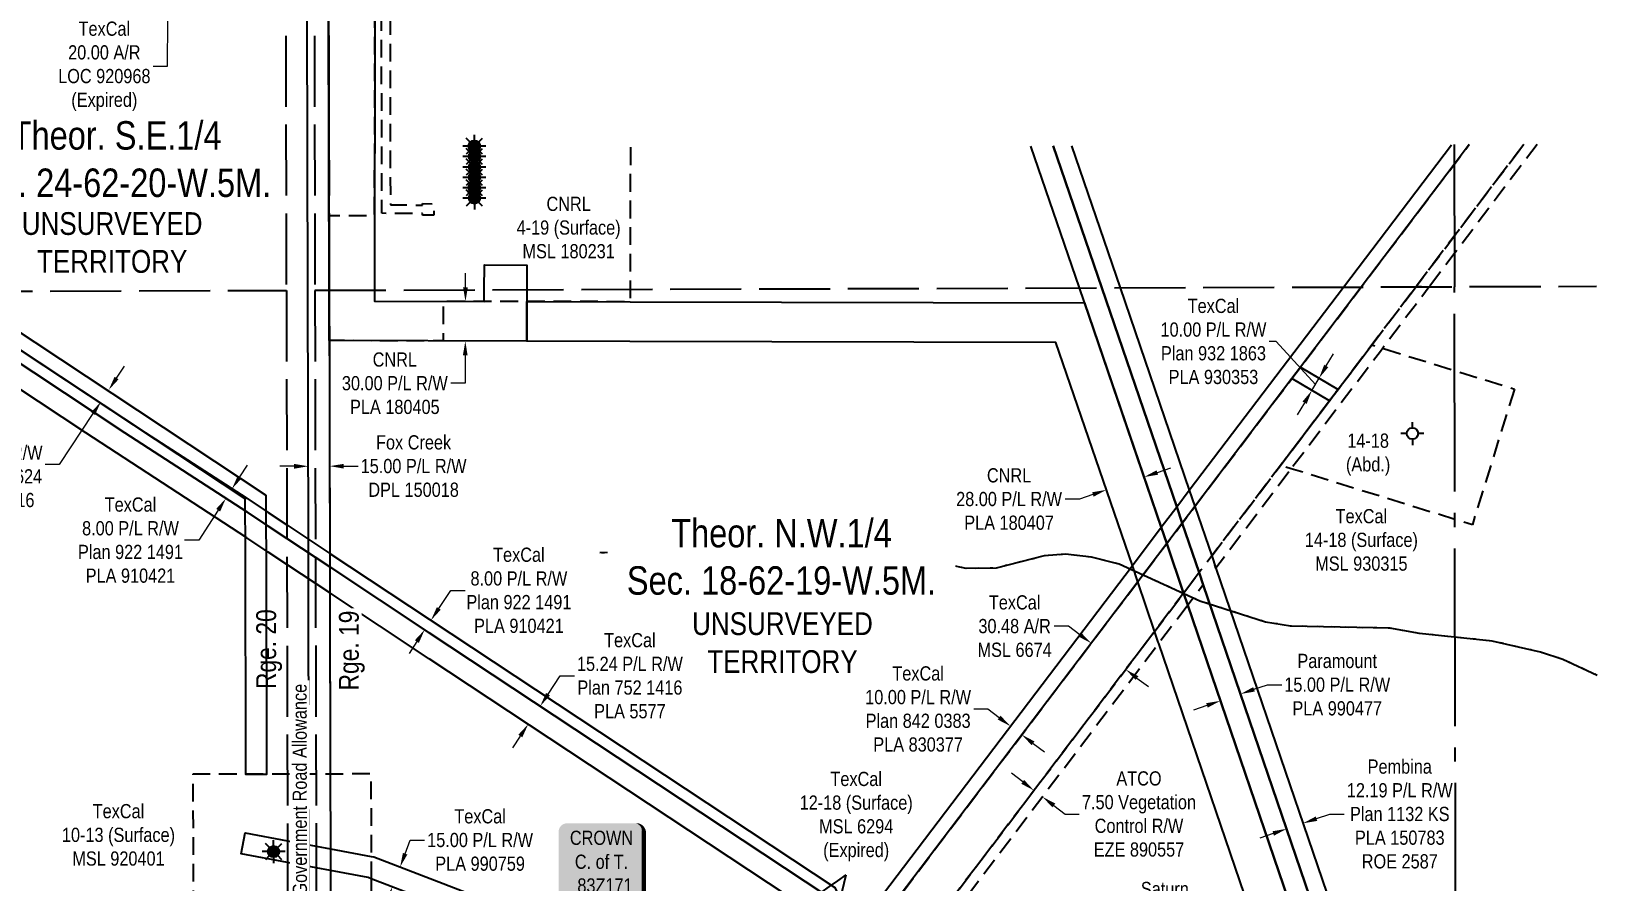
# Model space of a CAD drawing. Extents: x 507881 to 521259, y 6022177 to 6031356.
# Drawn here: x 509466 to 510574, y 6024334 to 6024931 of the extents above; entities that cross this region are included whole.
import ezdxf

# ---------------------------------------------------------------- set-up
doc = ezdxf.new("R2010")
doc.units = 0
doc.header["$LTSCALE"] = 5
doc.header["$PDMODE"] = 3
doc.header["$PDSIZE"] = 30
for name, pattern in [('foc-ACCESSROAD', [3.75, 2.5, -1.25]), ('foc-FLOWLINE', [3.75, 2.5, -1.25]), ('foc-QUARTERLINE', [33, 25, -3, 2, -3]), ('foc-UNSURVEYED', [12.5, 10, -2.5]), ('foc-WHEELTRACKS', [2, 0.4, -1.6])]:
    doc.linetypes.add(name, pattern=pattern)
doc.layers.get('Defpoints').update_dxf_attribs({"color": 9})
for name, color, linetype in [('AS-OWNER', 7, 'Continuous'), ('C-SYMBOL', 7, 'Continuous'), ('D-TXT', 6, 'Continuous'), ('F-EZE', 190, 'foc-FLOWLINE'), ('F-RW', 190, 'Continuous'), ('F-WS', 190, 'foc-ACCESSROAD'), ('F-WS-S', 190, 'Continuous'), ('L-QSEC', 8, 'foc-QUARTERLINE'), ('L-ROAD-T', 7, 'Continuous'), ('L-SECQ', 8, 'foc-QUARTERLINE'), ('L-UNS-T', 3, 'Continuous'), ('L-USEC', 7, 'foc-UNSURVEYED'), ('T-WATER-P3', 160, 'foc-WHEELTRACKS')]:
    doc.layers.add(name, color=color, linetype=linetype)
for name, color, linetype, lineweight in [('F-AR-T', 190, 'Continuous', 9), ('F-EZE-T', 190, 'Continuous', 9), ('F-RW-T', 190, 'Continuous', 9), ('F-WS-T', 190, 'Continuous', 9)]:
    doc.layers.add(name, color=color, linetype=linetype, lineweight=lineweight)
doc.styles.add('175L', font='ARIALN.TTF', dxfattribs={"height": 20})
doc.styles.add('80', font='ARIALN.TTF', dxfattribs={"height": 10})
doc.styles.add('80CG', font='ARIALN.TTF', dxfattribs={"height": 10})
doc.styles.add('80L', font='ARIALN.TTF', dxfattribs={"height": 10})
doc.styles.add('foc-LtypeFont', font='ARIALN.TTF', dxfattribs={"height": 7.35})
doc.linetypes.add('foc-TOPO-flowdirection-NOLINE', pattern='A,0,[">",foc-LtypeFont,S=0.3,R=0,X=0,Y=-0.945],-20,[">",foc-LtypeFont,S=0.3,R=0,X=0,Y=-0.945],0', length=20)
doc.dimstyles.new('Compass 5 000', dxfattribs={"dimscale": 5, "dimtxt": 9, "dimasz": 2, "dimexe": 0.2, "dimexo": 0.0625, "dimgap": 0.5, "dimtad": 0, "dimtih": 1, "dimtoh": 1, "dimzin": 0, "dimdsep": 46, "dimtxsty": '80CG', "dimcen": 0.1, "dimse1": 1, "dimse2": 1, "dimclrd": 256, "dimclrt": 256, "dimaunit": 1, "dimadec": 4, "dimazin": 0, "dimtfac": 0.06, "dimtofl": 0, "dimtmove": 0, "dimatfit": 1, "dimfxl": 0.2, "dimtolj": 1, "dimtzin": 0, "dimlwd": -1, "dimarcsym": 0})

# ---------------------------------------------------------------- blocks, each defined once
blk = doc.blocks.new('*D652')
at = {"layer": 'Defpoints', "color": 0, "transparency": 16777216}
for p in [(509494.7, 6024695.7), (509489.2, 6024687.4), (509520.4, 6024678.7)]:
    blk.add_point(p, dxfattribs=at)
at = {"layer": 'F-RW-T', "transparency": 16777216}
for p, q in [((509525.9, 6024687.1), (509531.4, 6024695.4)), ((509509.3, 6024662.1), (509485.6, 6024626.2)), ((509485.6, 6024626.2), (509475.6, 6024626.2))]:
    blk.add_line(p, q, dxfattribs=at)
for points in [[(509524.5, 6024688), (509527.3, 6024686.2), (509520.4, 6024678.7)], [(509508, 6024663), (509510.7, 6024661.1), (509514.9, 6024670.4)]]:
    blk.add_solid(points, dxfattribs=at)
at = {"layer": 'F-RW-T', "transparency": 16777216, "insert": (509436.6, 6024626.2), "char_height": 10, "attachment_point": 5, "style": '80CG'}
blk.add_mtext('\\A1;TexCal\\P10.00 P/L R/W\\PPlan 932 0624\\PPLA 920316', dxfattribs=at)
blk = doc.blocks.new('*D654')
at = {"layer": 'Defpoints', "color": 0, "transparency": 16777216}
for p in [(509720.4, 6024345), (509725.4, 6024343.1), (509715, 6024331)]:
    blk.add_point(p, dxfattribs=at)
at = {"layer": 'F-RW-T', "transparency": 16777216}
for p, q in [((509728.9, 6024352.4), (509732.6, 6024362)), ((509732.6, 6024362), (509742.6, 6024362)), ((509716.4, 6024319.7), (509712.8, 6024310.4))]:
    blk.add_line(p, q, dxfattribs=at)
for points in [[(509727.4, 6024353), (509730.5, 6024351.8), (509725.4, 6024343.1)], [(509714.8, 6024320.3), (509717.9, 6024319.1), (509720, 6024329.1)]]:
    blk.add_solid(points, dxfattribs=at)
at = {"layer": 'F-RW-T', "transparency": 16777216, "insert": (509781.7, 6024362), "char_height": 10, "attachment_point": 5, "style": '80CG'}
blk.add_mtext('\\A1;TexCal\\P15.00 P/L R/W\\PPLA 990759', dxfattribs=at)
blk = doc.blocks.new('GAS')
h = blk.add_hatch(color=255)
h.dxf.hatch_style = 1
edge = h.paths.add_edge_path()
edge.add_arc((0, 0), 0.9, 0, 360)
for p, q in [((-0.81, 0), (-1.62, 0)), ((-0.57, 0.57), (-1.14, 1.14)), ((0, 0.81), (0, 1.62)), ((0.57, 0.57), (1.14, 1.14)), ((1.62, 0), (0.81, 0)), ((-0.57, -0.57), (-1.14, -1.14)), ((0, -0.81), (0, -1.62)), ((1.14, -1.14), (0.57, -0.57))]:
    blk.add_line(p, q)
blk.add_circle((0, 0), 0.8)
blk = doc.blocks.new('*D797')
at = {"layer": 'Defpoints', "color": 0, "transparency": 16777216}
for p in [(509272.6, 6024969.8), (509561.7, 6024969.1), (509272.6, 6024949.8)]:
    blk.add_point(p, dxfattribs=at)
at = {"layer": 'F-AR-T', "transparency": 16777216}
for p, q in [((509561.8, 6024979.1), (509561.8, 6024989.1)), ((509561.7, 6024939.1), (509561.6, 6024906.4)), ((509561.6, 6024906.4), (509551.6, 6024906.4))]:
    blk.add_line(p, q, dxfattribs=at)
for points in [[(509560.1, 6024979.1), (509563.4, 6024979.1), (509561.7, 6024969.1)], [(509560, 6024939.1), (509563.3, 6024939.1), (509561.7, 6024949.1)]]:
    blk.add_solid(points, dxfattribs=at)
at = {"layer": 'F-AR-T', "transparency": 16777216, "insert": (509517.3, 6024906.4), "char_height": 10, "attachment_point": 5, "style": '80CG'}
blk.add_mtext('\\A1;TexCal\\P20.00 A/R\\PLOC 920968\\P(Expired)', dxfattribs=at)
blk = doc.blocks.new('*D826')
at = {"layer": 'Defpoints', "color": 0, "transparency": 16777216}
for p in [(509471.9, 6024974.4), (509456.2, 6024964.3), (509471.9, 6024964.3)]:
    blk.add_point(p, dxfattribs=at)
at = {"layer": 'F-RW-T', "transparency": 16777216}
for p, q in [((509456.2, 6024984.4), (509456.3, 6024994.4)), ((509456.2, 6024954.3), (509456, 6024905.6)), ((509456, 6024905.6), (509446, 6024905.6))]:
    blk.add_line(p, q, dxfattribs=at)
for points in [[(509454.6, 6024984.4), (509457.9, 6024984.4), (509456.2, 6024974.4)], [(509454.5, 6024954.4), (509457.8, 6024954.3), (509456.2, 6024964.3)]]:
    blk.add_solid(points, dxfattribs=at)
at = {"layer": 'F-RW-T', "transparency": 16777216, "insert": (509407, 6024905.6), "char_height": 10, "attachment_point": 5, "style": '80CG'}
blk.add_mtext('\\A1;TexCal\\P10.00 P/L R/W\\PPlan 932 1857\\PPLA 930314', dxfattribs=at)
blk = doc.blocks.new('*D1051')
at = {"layer": 'Defpoints', "color": 0, "transparency": 16777216}
for p in [(509819.4, 6024459.3), (509824, 6024456.3), (509811, 6024446.6)]:
    blk.add_point(p, dxfattribs=at)
at = {"layer": 'F-RW-T', "transparency": 16777216}
for p, q in [((509829.5, 6024464.6), (509838.1, 6024477.6)), ((509838.1, 6024477.6), (509848.1, 6024477.6)), ((509810, 6024435.2), (509804.5, 6024426.9))]:
    blk.add_line(p, q, dxfattribs=at)
for points in [[(509828.1, 6024465.5), (509830.9, 6024463.7), (509824, 6024456.3)], [(509808.6, 6024436.1), (509811.4, 6024434.3), (509815.6, 6024443.6)]]:
    blk.add_solid(points, dxfattribs=at)
at = {"layer": 'F-RW-T', "transparency": 16777216, "insert": (509887.1, 6024477.6), "char_height": 10, "attachment_point": 5, "style": '80CG'}
blk.add_mtext('\\A1;TexCal\\P15.24 P/L R/W\\PPlan 752 1416\\PPLA 5577', dxfattribs=at)
blk = doc.blocks.new('*D1052')
at = {"layer": 'Defpoints', "color": 0, "transparency": 16777216}
for p in [(509575.7, 6024620.1), (509580, 6024626.7), (509602.8, 6024602.4)]:
    blk.add_point(p, dxfattribs=at)
at = {"layer": 'F-RW-T', "transparency": 16777216}
for p, q in [((509612.6, 6024617.5), (509618, 6024625.9)), ((509597.4, 6024594.1), (509583.7, 6024573)), ((509583.7, 6024573), (509573.7, 6024573))]:
    blk.add_line(p, q, dxfattribs=at)
for points in [[(509611.2, 6024618.4), (509614, 6024616.6), (509607.1, 6024609.1)], [(509596, 6024595), (509598.8, 6024593.2), (509602.8, 6024602.4)]]:
    blk.add_solid(points, dxfattribs=at)
at = {"layer": 'F-RW-T', "transparency": 16777216, "insert": (509535.7, 6024573), "char_height": 10, "attachment_point": 5, "style": '80CG'}
blk.add_mtext('\\A1;TexCal\\P8.00 P/L R/W\\PPlan 922 1491\\PPLA 910421', dxfattribs=at)
blk = doc.blocks.new('*D1053')
at = {"layer": 'Defpoints', "color": 0, "transparency": 16777216}
for p in [(509747.1, 6024516.6), (509766.1, 6024494.5), (509770.5, 6024501.2)]:
    blk.add_point(p, dxfattribs=at)
at = {"layer": 'F-RW-T', "transparency": 16777216}
for p, q in [((509752.7, 6024525), (509761.1, 6024537.7)), ((509761.1, 6024537.7), (509771.1, 6024537.7)), ((509737.2, 6024501.6), (509731.7, 6024493.3))]:
    blk.add_line(p, q, dxfattribs=at)
for points in [[(509751.3, 6024525.9), (509754, 6024524.1), (509747.1, 6024516.6)], [(509735.8, 6024502.6), (509738.6, 6024500.7), (509742.7, 6024510)]]:
    blk.add_solid(points, dxfattribs=at)
at = {"layer": 'F-RW-T', "transparency": 16777216, "insert": (509809, 6024537.7), "char_height": 10, "attachment_point": 5, "style": '80CG'}
blk.add_mtext('\\A1;TexCal\\P8.00 P/L R/W\\PPlan 922 1491\\PPLA 910421', dxfattribs=at)
blk = doc.blocks.new('*D1091')
at = {"layer": 'Defpoints', "color": 0, "transparency": 16777216}
for p in [(510357.3, 6024383.9), (510345.8, 6024380), (510360.7, 6024373.8)]:
    blk.add_point(p, dxfattribs=at)
at = {"layer": 'F-RW-T', "transparency": 16777216}
for p, q in [((510370.2, 6024377.1), (510379.7, 6024380.3)), ((510379.7, 6024380.3), (510389.7, 6024380.3)), ((510339.7, 6024366.6), (510330.3, 6024363.4))]:
    blk.add_line(p, q, dxfattribs=at)
for points in [[(510369.7, 6024378.6), (510370.7, 6024375.5), (510360.7, 6024373.8)], [(510339.2, 6024368.2), (510340.3, 6024365.1), (510349.2, 6024369.9)]]:
    blk.add_solid(points, dxfattribs=at)
at = {"layer": 'F-RW-T', "transparency": 16777216, "insert": (510428.8, 6024380.3), "char_height": 10, "attachment_point": 5, "style": '80CG'}
blk.add_mtext('\\A1;Pembina\\P12.19 P/L R/W\\PPlan 1132 KS\\PPLA 150783\\PROE 2587', dxfattribs=at)
blk = doc.blocks.new('*D1092')
at = {"layer": 'Defpoints', "color": 0, "transparency": 16777216}
for p in [(510154.9, 6024442.1), (510135, 6024415.8), (510142.9, 6024409.8)]:
    blk.add_point(p, dxfattribs=at)
at = {"layer": 'F-RW-T', "transparency": 16777216}
for p, q in [((510139, 6024454.2), (510129, 6024454.2)), ((510146.9, 6024448.1), (510139, 6024454.2)), ((510170.8, 6024430), (510178.8, 6024424))]:
    blk.add_line(p, q, dxfattribs=at)
for points in [[(510147.9, 6024449.5), (510145.9, 6024446.8), (510154.9, 6024442.1)], [(510171.8, 6024431.4), (510169.8, 6024428.7), (510162.9, 6024436.1)]]:
    blk.add_solid(points, dxfattribs=at)
at = {"layer": 'F-RW-T', "transparency": 16777216, "insert": (510089.9, 6024454.2), "char_height": 10, "attachment_point": 5, "style": '80CG'}
blk.add_mtext('\\A1;TexCal\\P10.00 P/L R/W\\PPlan 842 0383\\PPLA 830377', dxfattribs=at)
blk = doc.blocks.new('*D1093')
at = {"layer": 'Defpoints', "color": 0, "transparency": 16777216}
for p in [(510222.3, 6024608.4), (510310.8, 6024435.9), (510284.3, 6024426.9)]:
    blk.add_point(p, dxfattribs=at)
at = {"layer": 'F-RW-T', "transparency": 16777216}
for p, q in [((510258.3, 6024620.7), (510267.7, 6024623.9)), ((510203.4, 6024601.9), (510193.4, 6024601.9)), ((510212.9, 6024605.1), (510203.4, 6024601.9))]:
    blk.add_line(p, q, dxfattribs=at)
for points in [[(510257.7, 6024622.2), (510258.8, 6024619.1), (510248.8, 6024617.4)], [(510212.3, 6024606.7), (510213.4, 6024603.6), (510222.3, 6024608.4)]]:
    blk.add_solid(points, dxfattribs=at)
at = {"layer": 'F-RW-T', "transparency": 16777216, "insert": (510153.9, 6024601.9), "char_height": 10, "attachment_point": 5, "style": '80CG'}
blk.add_mtext('\\A1;CNRL\\P28.00 P/L R/W\\PPLA 180407', dxfattribs=at)
blk = doc.blocks.new('*D1094')
at = {"layer": 'Defpoints', "color": 0, "transparency": 16777216}
for p in [(510215.8, 6024505.9), (510211.7, 6024500.5), (510240.1, 6024487.5)]:
    blk.add_point(p, dxfattribs=at)
at = {"layer": 'F-AR-T', "transparency": 16777216}
for p, q in [((510195.7, 6024512.5), (510185.7, 6024512.5)), ((510203.7, 6024506.5), (510195.7, 6024512.5)), ((510243.9, 6024476), (510251.9, 6024470))]:
    blk.add_line(p, q, dxfattribs=at)
for points in [[(510204.7, 6024507.8), (510202.7, 6024505.2), (510211.7, 6024500.5)], [(510244.9, 6024477.3), (510242.9, 6024474.7), (510236, 6024482)]]:
    blk.add_solid(points, dxfattribs=at)
at = {"layer": 'F-AR-T', "transparency": 16777216, "insert": (510157.8, 6024512.5), "char_height": 10, "attachment_point": 5, "style": '80CG'}
blk.add_mtext('\\A1;TexCal\\P30.48 A/R\\PMSL 6674', dxfattribs=at)
blk = doc.blocks.new('*D1095')
at = {"layer": 'Defpoints', "color": 0, "transparency": 16777216}
for p in [(510177.4, 6024392.4), (510112.4, 6024319), (510118.4, 6024314.5)]:
    blk.add_point(p, dxfattribs=at)
at = {"layer": 'F-EZE-T', "transparency": 16777216}
for p, q in [((510163.5, 6024402.9), (510155.5, 6024409)), ((510185.4, 6024386.3), (510193.3, 6024380.3)), ((510193.3, 6024380.3), (510203.3, 6024380.3))]:
    blk.add_line(p, q, dxfattribs=at)
for points in [[(510164.5, 6024404.3), (510162.5, 6024401.6), (510171.4, 6024396.9)], [(510186.4, 6024387.7), (510184.4, 6024385), (510177.4, 6024392.4)]]:
    blk.add_solid(points, dxfattribs=at)
at = {"layer": 'F-EZE-T', "transparency": 16777216, "insert": (510245.3, 6024380.3), "char_height": 10, "attachment_point": 5, "style": '80CG'}
blk.add_mtext('\\A1;ATCO\\P7.50 Vegetation\\PControl R/W\\PEZE 890557', dxfattribs=at)
blk = doc.blocks.new('*D1096')
at = {"layer": 'Defpoints', "color": 0, "transparency": 16777216}
for p in [(510366.4, 6024690.2), (510372, 6024687), (510361.4, 6024681.6)]:
    blk.add_point(p, dxfattribs=at)
at = {"layer": 'F-RW-T', "transparency": 16777216}
for p, q in [((510341.8, 6024712.8), (510336.8, 6024712.8)), ((510369.4, 6024682.6), (510341.8, 6024712.8)), ((510377.1, 6024695.6), (510382.2, 6024704.2)), ((510366.9, 6024678.3), (510372, 6024687)), ((510361.8, 6024669.7), (510356.7, 6024661.1))]:
    blk.add_line(p, q, dxfattribs=at)
for points in [[(510375.6, 6024696.4), (510378.5, 6024694.7), (510372, 6024687)], [(510360.4, 6024670.6), (510363.3, 6024668.9), (510366.9, 6024678.3)]]:
    blk.add_solid(points, dxfattribs=at)
at = {"layer": 'F-RW-T', "transparency": 16777216, "insert": (510297.7, 6024712.8), "char_height": 10, "attachment_point": 5, "style": '80CG'}
blk.add_mtext('\\A1;TexCal\\P10.00 P/L R/W\\PPlan 932 1863\\PPLA 930353', dxfattribs=at)
blk = doc.blocks.new('*D1097')
at = {"layer": 'Defpoints', "color": 0, "transparency": 16777216}
for p in [(510298, 6024519.9), (510283.8, 6024515), (510316.8, 6024464.8)]:
    blk.add_point(p, dxfattribs=at)
at = {"layer": 'F-RW-T', "transparency": 16777216}
for p, q in [((510326.2, 6024468.1), (510335.7, 6024471.3)), ((510335.7, 6024471.3), (510345.7, 6024471.3)), ((510293.1, 6024456.8), (510283.7, 6024453.5))]:
    blk.add_line(p, q, dxfattribs=at)
for points in [[(510325.7, 6024469.6), (510326.8, 6024466.5), (510316.8, 6024464.8)], [(510292.6, 6024458.3), (510293.7, 6024455.2), (510302.6, 6024460)]]:
    blk.add_solid(points, dxfattribs=at)
at = {"layer": 'F-RW-T', "transparency": 16777216, "insert": (510384.8, 6024471.3), "char_height": 10, "attachment_point": 5, "style": '80CG'}
blk.add_mtext('\\A1;Paramount\\P15.00 P/L R/W\\PPLA 990477', dxfattribs=at)
blk = doc.blocks.new('*D1098')
at = {"layer": 'Defpoints', "color": 0, "transparency": 16777216}
for p in [(510320.2, 6024270.4), (510228.1, 6024248.7), (510231.5, 6024234.1)]:
    blk.add_point(p, dxfattribs=at)
at = {"layer": 'F-RW-T', "transparency": 16777216}
for p, q in [((510312.6, 6024302.5), (510302.6, 6024302.5)), ((510317.9, 6024280.1), (510312.6, 6024302.5)), ((510325.9, 6024246), (510328.2, 6024236.3))]:
    blk.add_line(p, q, dxfattribs=at)
for points in [[(510319.5, 6024280.5), (510316.3, 6024279.7), (510320.2, 6024270.4)], [(510327.5, 6024246.4), (510324.3, 6024245.7), (510323.6, 6024255.8)]]:
    blk.add_solid(points, dxfattribs=at)
at = {"layer": 'F-RW-T', "transparency": 16777216, "insert": (510263.5, 6024302.5), "char_height": 10, "attachment_point": 5, "style": '80CG'}
blk.add_mtext('\\A1;Saturn\\P15.00 P/L R/W\\PPlan 812 2880\\PPLA 800648', dxfattribs=at)
blk = doc.blocks.new('*D1109')
at = {"layer": 'Defpoints', "color": 0, "transparency": 16777216}
for p in [(509660.8, 6024628.7), (509675.8, 6024628.7), (509675.8, 6024625.1)]:
    blk.add_point(p, dxfattribs=at)
at = {"layer": 'F-RW-T', "transparency": 16777216}
for p, q in [((509650.8, 6024625), (509640.8, 6024625)), ((509685.8, 6024625.1), (509695.8, 6024625.1))]:
    blk.add_line(p, q, dxfattribs=at)
for points in [[(509650.8, 6024626.7), (509650.8, 6024623.3), (509660.8, 6024625)], [(509685.8, 6024626.7), (509685.8, 6024623.4), (509675.8, 6024625.1)]]:
    blk.add_solid(points, dxfattribs=at)
at = {"layer": 'F-RW-T', "transparency": 16777216, "insert": (509734.9, 6024625.1), "char_height": 10, "attachment_point": 5, "style": '80CG'}
blk.add_mtext('\\A1;Fox Creek\\P15.00 P/L R/W\\PDPL 150018', dxfattribs=at)
blk = doc.blocks.new('Gabd')
for p, q in [((-0.81, 0), (-1.62, 0)), ((0, 0.81), (0, 1.62)), ((1.62, 0), (0.81, 0)), ((0, -0.81), (0, -1.62))]:
    blk.add_line(p, q)
blk.add_circle((0, 0), 0.8)
blk = doc.blocks.new('*D1399')
at = {"layer": 'Defpoints', "color": 0, "transparency": 16777216}
for p in [(509724.8, 6024741.1), (509724.7, 6024713.3), (509771.3, 6024713.1)]:
    blk.add_point(p, dxfattribs=at)
at = {"layer": 'F-RW-T', "transparency": 16777216}
for p, q in [((509771.4, 6024751), (509771.4, 6024761)), ((509771.2, 6024703.1), (509771.2, 6024683.4)), ((509771.2, 6024683.4), (509761.2, 6024683.4))]:
    blk.add_line(p, q, dxfattribs=at)
for points in [[(509769.7, 6024751), (509773.1, 6024751), (509771.4, 6024741)], [(509769.6, 6024703.1), (509772.9, 6024703.1), (509771.3, 6024713.1)]]:
    blk.add_solid(points, dxfattribs=at)
at = {"layer": 'F-RW-T', "transparency": 16777216, "insert": (509721.7, 6024683.4), "char_height": 10, "attachment_point": 5, "style": '80CG'}
blk.add_mtext('\\A1;CNRL\\P30.00 P/L R/W\\PPLA 180405', dxfattribs=at)
blk = doc.blocks.new('*U1400')
h = blk.add_hatch(color=255)
edge = h.paths.add_edge_path()
edge.add_line((-24, -28.5), (24, -28.5))
edge.add_arc((24, -22.5), 6, 270, 360)
edge.add_line((30, -22.5), (30, 21))
edge.add_arc((24, 21), 6, 0, 90)
edge.add_line((24, 27), (-24, 27))
edge.add_arc((-24, 21), 6, 90, 180)
edge.add_line((-30, 21), (-30, -22.5))
edge.add_arc((-24, -22.5), 6, 180, 270)
at = {"color": 14, "flags": 128}
blk.add_lwpolyline([(-24, -28.5, 3, 3, 0), (24, -28.5, 3, 3, 0.414214), (30, -22.5, 3, 3, 0), (30, 21, 3, 0, 0.414214), (24, 27, 0, 0, 0), (-24, 27, 0, 0, 0.414214), (-30, 21, 0, 0, 0), (-30, -22.5, 0, 3, 0.414214)], format="xyseb", close=True, dxfattribs=at)
at = {"color": 14, "style": '80'}
blk.add_attdef('ENTER_TEXT_001', (-26.8, -4.9), '', height=10, dxfattribs=at)

msp = doc.modelspace()

# ---------------------------------------------------------------- linework, layer by layer
at = {"layer": 'F-EZE', "flags": 128}
for points in [[(509718.364, 6024941.039), (509718.556, 6024808.957), (509741.135, 6024808.791), (509741.14, 6024809.79), (509749.148, 6024809.73), (509749.089, 6024801.743), (509741.1, 6024801.781), (509741.09, 6024802.794), (509712.568, 6024803.005), (509712.361, 6024941.05), (509718.364, 6024941.039)], [(510350.841, 6024621.086), (510299.425, 6024553.339), (510296.504, 6024561.892), (510344.864, 6024625.622), (510379.303, 6024671.024), (510385.381, 6024679.039), (510409.174, 6024710.417), (510440.143, 6024751.266), (510449.579, 6024751.297), (510416.798, 6024708.056), (510415.151, 6024705.883), (510352.489, 6024623.259), (510350.841, 6024621.086)], [(510279.625, 6024527.21), (510073.413, 6024255.191), (510069.823, 6024262.873), (510276.702, 6024535.771), (510287.626, 6024550.183), (510290.55, 6024541.622), (510279.625, 6024527.21)]]:
    msp.add_lwpolyline(points, close=True, dxfattribs=at)
msp.add_lwpolyline([(510525.467, 6024851.486), (510497.275, 6024814.314), (510467.147, 6024774.536), (510449.579, 6024751.297), (510440.143, 6024751.266), (510467.119, 6024786.921), (510491.296, 6024818.845), (510516.029, 6024851.456)], dxfattribs=at)
at = {"layer": 'F-RW', "flags": 128}
for points in [[(509215.993, 6024942.217), (509214.078, 6024925.464), (509208.01, 6024872.381), (509396.217, 6024747.861), (509546.103, 6024648.693), (509617.522, 6024602.479), (509632.53, 6024592.549), (509645.714, 6024583.725), (509675.915, 6024563.752), (509745.854, 6024517.497), (510031.364, 6024328.67), (510045.678, 6024298.033), (510040.217, 6024290.828), (510025.072, 6024323.246), (509745.874, 6024507.897), (509675.935, 6024554.152), (509645.735, 6024574.125), (509632.549, 6024582.947), (509617.54, 6024592.878), (509531.675, 6024648.65), (509381.785, 6024747.821), (509192.964, 6024872.747), (509199.185, 6024927.18), (509200.908, 6024942.253)], [(509707.718, 6024941.059), (509707.336, 6024748.943), (509707.32, 6024741.167), (509784.63, 6024741.012), (509784.646, 6024749.182), (509784.681, 6024766.631), (509814.665, 6024766.57), (509814.631, 6024749.276), (509814.615, 6024740.952), (509814.559, 6024712.989), (509675.6, 6024713.463), (509675.525, 6024748.845), (509675.119, 6024941.296)], [(510045.678, 6024298.033), (510240.629, 6024555.187), (510261.02, 6024582.089), (510271.847, 6024596.376), (510280.725, 6024608.087), (510389.142, 6024751.1), (510465.098, 6024851.295)], [(510477.676, 6024851.335), (510467.004, 6024837.264), (510401.714, 6024751.141), (510358.908, 6024694.675), (510352.83, 6024686.658), (510284.621, 6024596.683), (510275.743, 6024584.972), (510264.828, 6024570.571), (510244.502, 6024543.76), (510055.237, 6024294.098)], [(510363.844, 6024280.618), (510279.625, 6024527.21), (510276.702, 6024535.771), (510264.819, 6024570.562), (510261.02, 6024582.089), (510203.394, 6024750.503), (510169.23, 6024850.357)], [(510185.013, 6024850.407), (510219.167, 6024750.553), (510271.847, 6024596.376), (510275.743, 6024584.972), (510287.626, 6024550.183), (510290.55, 6024541.622), (510378.518, 6024284.069)], [(510013.087, 6024312.912), (509745.913, 6024489.613), (509675.974, 6024535.868), (509645.773, 6024555.842), (509632.581, 6024564.662), (509617.573, 6024574.593), (509504.191, 6024648.569), (509354.288, 6024747.746)], [(509381.785, 6024747.821), (509531.675, 6024648.65), (509617.54, 6024592.878), (509632.549, 6024582.947), (509645.735, 6024574.125), (509675.935, 6024554.152), (509745.874, 6024507.897), (510025.072, 6024323.246)]]:
    msp.add_lwpolyline(points, dxfattribs=at)
at = {"layer": 'F-RW'}
for points in [[(509661.464, 6024303.644), (509661.38, 6024343.366), (509661.348, 6024358.634), (509661.242, 6024408.667), (509660.953, 6024545.803), (509660.915, 6024564.086), (509660.894, 6024573.687), (509660.525, 6024748.797), (509660.119, 6024941.429)], [(509675.118, 6024941.467), (509675.525, 6024748.845), (509675.916, 6024563.752), (509675.936, 6024554.152), (509675.974, 6024535.868), (509676.243, 6024408.695), (509676.354, 6024355.839), (509676.386, 6024340.572), (509676.464, 6024303.672)], [(510577.72, 6023700.809), (510574.205, 6023711.101), (510556.8, 6023762.061), (510551.039, 6023778.931), (510542.396, 6023804.238), (510493.556, 6023947.249), (510468.873, 6024019.515), (510427.982, 6024139.241), (510424.746, 6024148.714), (510420.923, 6024159.896), (510419.885, 6024162.933), (510417.521, 6024169.85), (510388.217, 6024255.573), (510383.388, 6024269.809), (510378.518, 6024284.069), (510290.55, 6024541.622), (510287.626, 6024550.183), (510275.743, 6024584.972), (510271.847, 6024596.376), (510219.167, 6024750.553), (510185.013, 6024850.407)], [(510197.915, 6024850.448), (510232.034, 6024750.595), (510280.725, 6024608.087), (510284.621, 6024596.683), (510296.504, 6024561.892), (510299.425, 6024553.339), (510390.439, 6024286.872), (510395.307, 6024272.617), (510429.283, 6024173.134), (510431.646, 6024166.215), (510432.683, 6024163.179), (510436.504, 6024151.994), (510439.74, 6024142.522), (510468.786, 6024057.473), (510506.42, 6023947.289), (510560.072, 6023790.897), (510568.389, 6023765.835), (510574.15, 6023748.964), (510591.554, 6023698.005)]]:
    msp.add_lwpolyline(points, dxfattribs=at)
for points in [[(510385.381, 6024679.039), (510379.303, 6024671.024), (510352.83, 6024686.658), (510358.908, 6024694.675), (510385.381, 6024679.039)], [(509967.533, 6024249.94), (509962.148, 6024235.937), (509916.147, 6024253.625), (509910.234, 6024255.899), (509907.432, 6024256.977), (509705.029, 6024334.811), (509702.868, 6024335.641), (509676.386, 6024340.572), (509646.216, 6024346.191), (509613.551, 6024352.273), (509616.297, 6024367.023), (509646.183, 6024361.458), (509676.354, 6024355.839), (509705, 6024350.504), (509706.969, 6024350.138), (509907.396, 6024273.065), (509967.533, 6024249.94)]]:
    msp.add_lwpolyline(points, close=True, dxfattribs=at)
at = {"layer": 'F-WS', "flags": 128}
for points in [[(509887.44, 6024849.464), (509887.241, 6024749.502), (509887.223, 6024740.805), (509814.615, 6024740.952), (509784.63, 6024741.012), (509755.697, 6024741.07), (509755.635, 6024713.189), (509675.6, 6024713.463), (509675.525, 6024748.845), (509675.414, 6024801.461), (509707.44, 6024801.516), (509707.718, 6024941.059), (509712.361, 6024941.05), (509718.364, 6024941.038), (509744.906, 6024940.985)], [(510516.029, 6024851.456), (510491.296, 6024818.845), (510467.119, 6024786.921), (510440.143, 6024751.266), (510409.174, 6024710.417), (510385.381, 6024679.039), (510379.303, 6024671.024), (510344.864, 6024625.622), (510296.504, 6024561.892), (510289.113, 6024552.145), (510287.626, 6024550.183), (510276.702, 6024535.771), (510256.322, 6024508.885), (510069.823, 6024262.873), (510059.585, 6024249.37), (510049.182, 6024235.647), (510029.487, 6024209.668), (510029.469, 6024228.048), (510029.428, 6024235.53), (510029.372, 6024259.981), (510034.595, 6024266.869), (510044.998, 6024280.593), (510055.237, 6024294.098), (510244.502, 6024543.76), (510264.828, 6024570.571), (510275.743, 6024584.972), (510284.621, 6024596.683), (510352.83, 6024686.658), (510358.908, 6024694.675), (510401.714, 6024751.141), (510467.004, 6024837.264), (510477.676, 6024851.335)]]:
    msp.add_lwpolyline(points, dxfattribs=at)
for points in [[(510509.447, 6024679.369), (510479.864, 6024583.822), (510467.574, 6024587.627), (510352.489, 6024623.259), (510344.864, 6024625.622), (510379.303, 6024671.024), (510385.381, 6024679.039), (510409.174, 6024710.417), (510416.798, 6024708.056), (510467.335, 6024692.408), (510509.447, 6024679.369)], [(509705.029, 6024334.811), (509705.085, 6024303.724), (509676.464, 6024303.672), (509646.306, 6024303.616), (509625.067, 6024303.578), (509625.221, 6024219.047), (509614.08, 6024217.801), (509610.22, 6024217.369), (509610.064, 6024303.55), (509603.423, 6024303.538), (509580.057, 6024303.496), (509579.866, 6024408.519), (509617.875, 6024408.589), (509632.866, 6024408.616), (509646.084, 6024408.64), (509676.243, 6024408.695), (509704.894, 6024408.747), (509705, 6024350.504), (509705.029, 6024334.811)]]:
    msp.add_lwpolyline(points, close=True, dxfattribs=at)
at = {"layer": 'L-QSEC', "flags": 128}
msp.add_lwpolyline([(510466.972, 6024851.301), (510467.2, 6024751.354)], dxfattribs=at)
at = {"layer": 'L-SECQ'}
msp.add_line((510468.816, 6023947.173), (510467.2, 6024751.354), dxfattribs=at)
at = {"layer": 'L-USEC'}
for p, q in [((509643.668, 6025552.93), (509645.366, 6024748.75)), ((509663.777, 6025552.972), (509665.475, 6024748.792)), ((509673.832, 6025552.993), (509675.53, 6024748.813)), ((509645.366, 6024748.75), (509647.063, 6023944.569)), ((509665.475, 6024748.792), (509667.172, 6023944.612)), ((509675.53, 6024748.813), (509677.227, 6023944.633))]:
    msp.add_line(p, q, dxfattribs=at)
at = {"layer": 'L-USEC', "flags": 128}
for points in [[(509665.475, 6024748.813), (510467.2, 6024751.354), (510567.146, 6024751.671)], [(508041.716, 6024744.387), (509645.366, 6024748.75)]]:
    msp.add_lwpolyline(points, dxfattribs=at)
at = {"layer": 'T-WATER-P3', "flags": 128}
msp.add_lwpolyline([(510567.771, 6024477.798), (510543.514, 6024489.1), (510527.865, 6024494.245), (510493.704, 6024502.067), (510442.742, 6024507.351), (510421.898, 6024511.012), (510351.833, 6024512.589), (510334.378, 6024515.431), (510288.19, 6024530.21), (510231.286, 6024556.131), (510211.946, 6024561.044), (510193.548, 6024563.066), (510178.581, 6024561.889), (510144.745, 6024553.408), (510123.788, 6024553.092), (510068.698, 6024564.82), (510014.232, 6024569.829), (509999.562, 6024572.985), (509968.787, 6024584.379), (509952.774, 6024583.029), (509904.805, 6024567.55), (509890.059, 6024564.798), (509865.881, 6024564.029)], dxfattribs=at)
at = {"layer": 'T-WATER-P3', "linetype": 'foc-TOPO-flowdirection-NOLINE', "flags": 128}
msp.add_lwpolyline([(510567.771, 6024477.798), (510543.514, 6024489.1), (510527.865, 6024494.245), (510493.704, 6024502.067), (510442.742, 6024507.351), (510421.898, 6024511.012), (510351.833, 6024512.589), (510334.378, 6024515.431), (510288.19, 6024530.21), (510231.286, 6024556.131), (510211.946, 6024561.044), (510193.548, 6024563.066), (510178.581, 6024561.889), (510144.745, 6024553.408), (510123.788, 6024553.092), (510068.698, 6024564.82), (510014.232, 6024569.829), (509999.562, 6024572.985), (509968.787, 6024584.379), (509952.774, 6024583.029), (509904.805, 6024567.55), (509890.059, 6024564.798), (509865.881, 6024564.029)], dxfattribs=at)

# ---------------------------------------------------------------- block references
at = {"layer": 'AS-OWNER', "color": 6}
ref = msp.add_blockref('*U1400', (509866.923, 6024346.825), dxfattribs=dict(at, xscale=0.9994626999999787, yscale=0.9994626999999787, zscale=0.9994626999999787))
ref.add_attrib('ENTER_TEXT_001', 'CROWN', (509844.875, 6024358.591), dxfattribs={"layer": '0', "color": 14, "height": 9.9946, "style": '80'})
ref.add_attrib('ENTER_TEXT_002', 'C. of T.', (509848.369, 6024341.756), dxfattribs={"layer": '0', "color": 14, "height": 9.9946, "style": '80'})
ref.add_attrib('ENTER_TEXT_003', ' 83Z171', (509846.975, 6024325.057), dxfattribs={"layer": '0', "color": 14, "height": 9.9946, "style": '80'})
at = {"layer": 'F-WS-S', "xscale": 4.997333899999957, "yscale": 4.997333899999957, "zscale": 4.997333899999957}
for p in [(509777.642, 6024850.229), (509777.658, 6024842.997), (509777.674, 6024835.542), (509777.64, 6024820.966), (509777.689, 6024828.309), (509777.655, 6024813.733)]:
    msp.add_blockref('GAS', p, dxfattribs=at)
at = {"layer": 'F-WS-S', "color": 2, "xscale": 4.99730499999997, "yscale": 4.99730499999997, "zscale": 4.99730499999997}
msp.add_blockref('Gabd', (510437.693, 6024648.066), dxfattribs=at)

# ---------------------------------------------------------------- texts
at = {"layer": 'C-SYMBOL', "color": 3, "insert": (509525.939, 6024867.825), "char_height": 19.98934, "width": 215.86928, "attachment_point": 2, "style": '175L'}
msp.add_mtext('Theor. S.E.1/4 \\PSec. 24-62-20-W.5M.', dxfattribs=at)
at = {"layer": 'F-WS-T', "char_height": 9.99461, "width": 78.95237, "attachment_point": 5, "style": '80CG'}
for s, insert in [('\\A1;CNRL\\P4-19 (Surface)\\PMSL 180231', (509843.988, 6024792.925)), ('\\A1;TexCal\\P12-18 (Surface)\\PMSL 6294\\P(Expired)', (510046.327, 6024378.526))]:
    msp.add_mtext(s, dxfattribs=dict(at, insert=insert))
at = {"layer": 'F-WS-T', "char_height": 10, "attachment_point": 2, "style": '80L'}
for s, width, insert in [('14-18\\P(Abd.)', 28.85171, (510406.536, 6024648.041)), ('TexCal\\P14-18 (Surface)\\PMSL 930315', 78.95237, (510401.777, 6024594.895)), ('TexCal\\P10-13 (Surface)\\PMSL 920401', 78.95237, (509527.248, 6024387.35))]:
    msp.add_mtext_dynamic_manual_height_columns(s, width=width, gutter_width=49.973, heights=[0], dxfattribs=dict(at, insert=insert))
at = {"layer": 'L-UNS-T', "color": 3, "attachment_point": 5, "style": '80L'}
for width, gutter_width, insert, char_height in [(126.34561, 47.474, (509522.796, 6024782.367), 15.99147), (126.27726, 47.449, (509994.448, 6024500.813), 15.99134)]:
    msp.add_mtext_dynamic_manual_height_columns('UNSURVEYED TERRITORY', width=width, gutter_width=gutter_width, heights=[0], dxfattribs=dict(at, insert=insert, char_height=char_height))

# ---------------------------------------------------------------- dimensions: what is measured, and where the dimension line sits
at = {"layer": 'F-AR-T'}
dim = msp.add_linear_dim(base=(509561.749, 6024969.098), p1=(509272.579, 6024949.786), p2=(509272.627, 6024969.79), angle=89.862792, text='TexCal\\P20.00 A/R\\PLOC 920968\\P(Expired)', dimstyle='Compass 5 000', dxfattribs=at)
dim.commit()
dim.dimension.update_dxf_attribs({"geometry": '*D797', "text_midpoint": (509517.285, 6024906.41), "dimtype": 161})
dim = msp.add_aligned_dim(p1=(510240.074, 6024487.454), p2=(510215.779, 6024505.871), distance=6.795, text='TexCal\\P30.48 A/R\\PMSL 6674', dimstyle='Compass 5 000', dxfattribs=at)
dim.commit()
dim.dimension.update_dxf_attribs({"geometry": '*D1094', "text_midpoint": (510157.834, 6024512.539)})
at = {"layer": 'F-EZE-T'}
dim = msp.add_linear_dim(base=(510177.41, 6024392.376), p1=(510112.408, 6024319.047), p2=(510118.386, 6024314.516), angle=322.834908, text='ATCO\\P7.50 Vegetation\\PControl R/W\\PEZE 890557', dimstyle='Compass 5 000', dxfattribs=at)
dim.commit()
dim.dimension.update_dxf_attribs({"geometry": '*D1095', "text_midpoint": (510245.316, 6024380.293), "dimtype": 161})
at = {"layer": 'F-RW-T'}
for base, p1, p2, angle, text, picture, middle in [((509456.181, 6024964.349), (509471.935, 6024974.387), (509471.911, 6024964.312), 269.86291, 'TexCal\\P10.00 P/L R/W\\PPlan 932 1857\\PPLA 930314', '*D826', (509406.954, 6024905.583)), ((509771.284, 6024713.137), (509724.841, 6024741.131), (509724.746, 6024713.296), 269.80435, 'CNRL\\P30.00 P/L R/W\\PPLA 180405', '*D1399', (509721.711, 6024683.43)), ((509520.379, 6024678.734), (509489.171, 6024687.399), (509494.685, 6024695.733), 56.511092, 'TexCal\\P10.00 P/L R/W\\PPlan 932 0624\\PPLA 920316', '*D652', (509436.564, 6024626.241)), ((509747.143, 6024516.644), (509766.139, 6024494.495), (509770.55, 6024501.164), 56.520711, 'TexCal\\P8.00 P/L R/W\\PPlan 922 1491\\PPLA 910421', '*D1053', (509809.016, 6024537.701)), ((510316.777, 6024464.835), (510283.786, 6024515.026), (510297.978, 6024519.873), 18.85787, 'Paramount\\P15.00 P/L R/W\\PPLA 990477', '*D1097', (510384.789, 6024471.299)), ((510360.741, 6024373.821), (510345.761, 6024379.975), (510357.294, 6024383.914), 18.858098, 'Pembina\\P12.19 P/L R/W\\PPlan 1132 KS\\PPLA 150783\\PROE 2587', '*D1091', (510428.753, 6024380.285)), ((509725.359, 6024343.066), (509715.014, 6024330.971), (509720.399, 6024344.973), 68.966121, 'TexCal\\P15.00 P/L R/W\\PPLA 990759', '*D654', (509781.719, 6024361.981)), ((510320.182, 6024270.36), (510231.548, 6024234.137), (510228.119, 6024248.73), 103.221673, 'Saturn\\P15.00 P/L R/W\\PPlan 812 2880\\PPLA 800648', '*D1098', (510263.535, 6024302.54))]:
    dim = msp.add_linear_dim(base=base, p1=p1, p2=p2, angle=angle, text=text, dimstyle='Compass 5 000', dxfattribs=at)
    dim.commit()
    dim.dimension.update_dxf_attribs({"geometry": picture, "text_midpoint": middle, "dimtype": 161})
dim = msp.add_linear_dim(base=(510371.984, 6024686.952), p1=(510361.363, 6024681.619), p2=(510366.445, 6024690.223), angle=59.431541, text='TexCal\\P10.00 P/L R/W\\PPlan 932 1863\\PPLA 930353', dimstyle='Compass 5 000', override={"dimtmove": 1}, dxfattribs=at)
dim.commit()
dim.dimension.update_dxf_attribs({"geometry": '*D1096', "text_midpoint": (510334.327, 6024712.784), "dimtype": 161})
dim = msp.add_aligned_dim(p1=(509660.778, 6024628.659), p2=(509675.778, 6024628.69), distance=-3.634, text='Fox Creek\\P15.00 P/L R/W\\PDPL 150018', dimstyle='Compass 5 000', dxfattribs=at)
dim.commit()
dim.dimension.update_dxf_attribs({"geometry": '*D1109', "text_midpoint": (509734.872, 6024625.099)})

# ---------------------------------------------------------------- leaders
at = {"layer": 'F-WS-T', "color": 3, "path_type": 1}
for points, override in [([(509945.283, 6024271.724), (510039.23, 6024337.484)], {"dimasz": 1, "dimgap": 0.5, "dimtad": 0, "dimldrblk": 'DotBlank'}), ([(509993.079, 6024151.164), (510039.23, 6024337.484)], {"dimasz": 1, "dimldrblk": 'DotBlank'})]:
    msp.add_leader(points, dimstyle='Compass 5 000', override=override, dxfattribs=at)

# ---------------------------------------------------------------- next in the draw order: texts
at = {"layer": 'C-SYMBOL', "color": 3, "insert": (509993.768, 6024587.975), "char_height": 19.98922, "width": 238.46158, "attachment_point": 2, "style": '175L', "bg_fill": 3, "box_fill_scale": 1.15, "bg_fill_color": 256, "bg_fill_true_color": 256, "bg_fill_transparency": 0}
msp.add_mtext('Theor. N.W.1/4\\PSec. 18-62-19-W.5M.', dxfattribs=at)
at = {"layer": 'D-TXT', "color": 3, "char_height": 13.9925, "attachment_point": 1, "rotation": 90, "style": '80L', "bg_fill": 3, "box_fill_scale": 1.15, "bg_fill_color": 256, "bg_fill_true_color": 256, "bg_fill_transparency": 0}
for s, width, insert in [('Rge. 20', 55.48934, (509624.164, 6024468.283)), ('Rge. 19', 55.55615, (509682.357, 6024467.303))]:
    msp.add_mtext_dynamic_manual_height_columns(s, width=width, gutter_width=47.474, heights=[0], dxfattribs=dict(at, insert=insert))

# ---------------------------------------------------------------- next in the draw order: linework, layer by layer
at = {"layer": 'F-RW', "flags": 128}
msp.add_lwpolyline([(509215.993, 6024942.217), (509214.078, 6024925.464), (509208.01, 6024872.381), (509396.217, 6024747.861), (509616.255, 6024602.279), (509616.272, 6024592.678), (509616.306, 6024574.394), (509616.608, 6024408.389), (509631.599, 6024408.416), (509631.314, 6024564.463), (509631.281, 6024582.747), (509631.263, 6024592.349), (509631.242, 6024604.348), (509414.252, 6024747.91), (509219.795, 6024876.569), (509240.261, 6025055.608)], dxfattribs=at)
at = {"layer": 'F-RW'}
msp.add_lwpolyline([(510336.468, 6024274.187), (510259.232, 6024500.307), (510258.895, 6024501.293), (510256.322, 6024508.885), (510244.502, 6024543.76), (510240.629, 6024555.185), (510186.907, 6024712.197), (509887.168, 6024712.832), (509814.559, 6024712.989), (509814.615, 6024740.952), (509887.223, 6024740.801), (510206.948, 6024740.119), (510261.02, 6024582.089), (510264.854, 6024570.598), (510276.702, 6024535.771), (510279.625, 6024527.21), (510363.844, 6024280.618)], dxfattribs=at)

# ---------------------------------------------------------------- next in the draw order: texts
at = {"layer": 'L-ROAD-T', "insert": (509649.809, 6024371.97), "char_height": 10, "width": 200.98186, "attachment_point": 2, "rotation": 90.101101, "style": '80L', "bg_fill": 3, "box_fill_scale": 1.2, "bg_fill_color": 256, "bg_fill_transparency": 0}
msp.add_mtext('Theoretic Government Road Allowance', dxfattribs=at)

# ---------------------------------------------------------------- next in the draw order: dimensions: what is measured, and where the dimension line sits
at = {"layer": 'F-RW-T'}
for base, p1, p2, angle, text, picture, middle in [((510222.317, 6024608.381), (510310.807, 6024435.91), (510284.318, 6024426.862), 198.858731, 'CNRL\\P28.00 P/L R/W\\PPLA 180407', '*D1093', (510153.851, 6024601.917)), ((509602.808, 6024602.446), (509580.017, 6024626.748), (509575.678, 6024620.068), 236.994785, 'TexCal\\P8.00 P/L R/W\\PPlan 922 1491\\PPLA 910421', '*D1052', (509535.703, 6024572.952)), ((509823.956, 6024456.257), (509811.008, 6024446.56), (509819.41, 6024459.263), 56.520882, 'TexCal\\P15.24 P/L R/W\\PPlan 752 1416\\PPLA 5577', '*D1051', (509887.15, 6024477.589)), ((510154.9, 6024442.105), (510142.95, 6024409.801), (510134.987, 6024415.838), 142.833986, 'TexCal\\P10.00 P/L R/W\\PPlan 842 0383\\PPLA 830377', '*D1092', (510089.877, 6024454.188))]:
    dim = msp.add_linear_dim(base=base, p1=p1, p2=p2, angle=angle, text=text, dimstyle='Compass 5 000', dxfattribs=at)
    dim.commit()
    dim.dimension.update_dxf_attribs({"geometry": picture, "text_midpoint": middle, "dimtype": 161})

# ---------------------------------------------------------------- next in the draw order: block references
at = {"layer": 'F-WS-S', "xscale": 5, "yscale": 5, "zscale": 5}
msp.add_blockref('GAS', (509636.413, 6024353.898), dxfattribs=at)

doc.saveas('drawing.dxf')
